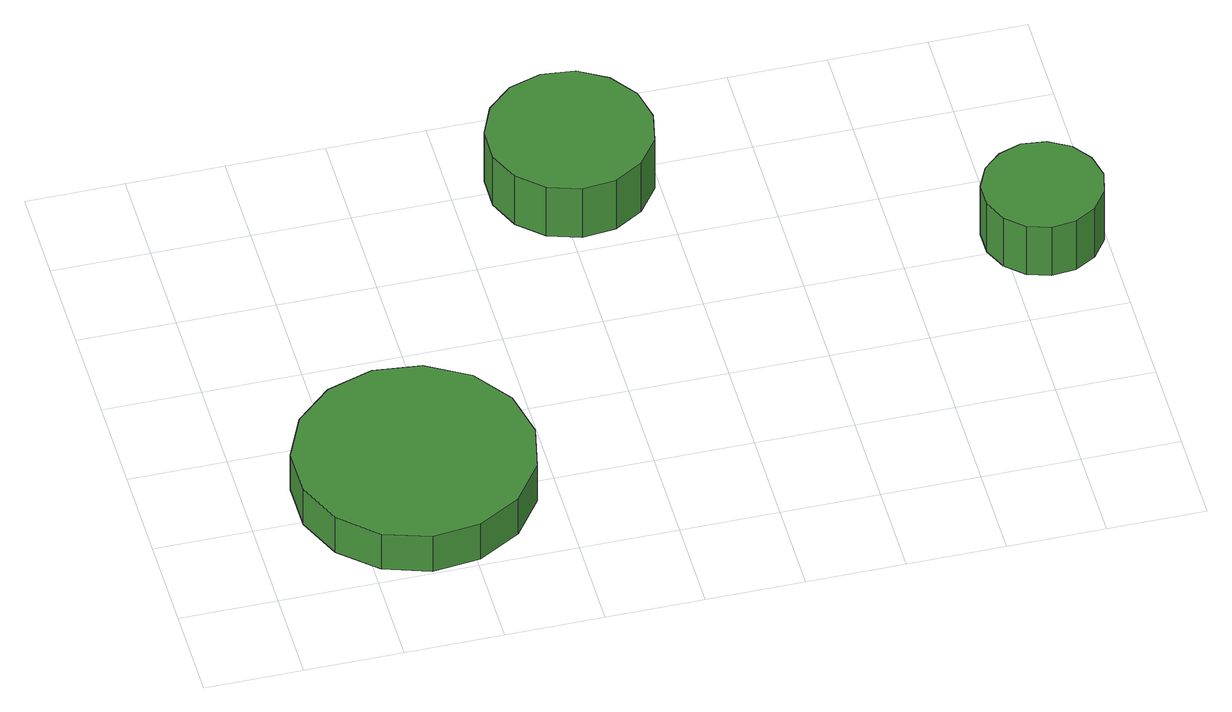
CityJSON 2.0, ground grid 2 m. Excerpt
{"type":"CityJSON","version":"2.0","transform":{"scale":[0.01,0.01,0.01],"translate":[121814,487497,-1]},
"CityObjects":{
"tree1":{"type":"SolitaryVegetationObject","attributes":{"function":"something"},"geometry":[{"type":"MultiSurface","lod":"1","boundaries":[[[0,1,2,3,4,5,6,7,8,9,10,11,12,13,14]],[[15,16,17,18,19,20,21,22,23,24,25,26,27,28,29]],[[0,29,28,1]],[[1,28,27,2]],[[2,27,26,3]],[[3,26,25,4]],[[4,25,24,5]],[[5,24,23,6]],[[6,23,22,7]],[[7,22,21,8]],[[8,21,20,9]],[[9,20,19,10]],[[10,19,18,11]],[[11,18,17,12]],[[12,17,16,13]],[[13,16,15,14]],[[14,15,29,0]]]}]},
"tree2":{"type":"SolitaryVegetationObject","attributes":{"function":"something"},"geometry":[{"type":"MultiSurface","lod":"1","boundaries":[[[30,31,32,33,34,35,36,37,38,39,40,41,42,43,44]],[[45,46,47,48,49,50,51,52,53,54,55,56,57,58,59]],[[30,59,58,31]],[[31,58,57,32]],[[32,57,56,33]],[[33,56,55,34]],[[34,55,54,35]],[[35,54,53,36]],[[36,53,52,37]],[[37,52,51,38]],[[38,51,50,39]],[[39,50,49,40]],[[40,49,48,41]],[[41,48,47,42]],[[42,47,46,43]],[[43,46,45,44]],[[44,45,59,30]]]}]},
"tree3":{"type":"SolitaryVegetationObject","attributes":{"function":"something"},"geometry":[{"type":"MultiSurface","lod":"1","boundaries":[[[60,61,62,63,64,65,66,67,68,69,70,71,72,73,74]],[[75,76,77,78,79,80,81,82,83,84,85,86,87,88,89]],[[60,89,88,61]],[[61,88,87,62]],[[62,87,86,63]],[[63,86,85,64]],[[64,85,84,65]],[[65,84,83,66]],[[66,83,82,67]],[[67,82,81,68]],[[68,81,80,69]],[[69,80,79,70]],[[70,79,78,71]],[[71,78,77,72]],[[72,77,76,73]],[[73,76,75,74]],[[74,75,89,60]]]}]}
},
"vertices":[
[574,245,165],[553,343,165],[495,423,165],[408,473,165],[309,484,165],[214,453,165],[140,386,165],[99,295,165],[99,195,165],[140,104,165],[214,37,165],[309,6,165],[408,17,165],[495,67,165],[553,147,165],[553,147,72],[495,67,72],[408,17,72],[309,6,72],[214,37,72],[140,104,72],[99,195,72],[99,295,72],[140,386,72],[214,453,72],[309,484,72],[408,473,72],[495,423,72],[553,343,72],[574,245,72],
[995,976,227],[981,1043,227],[940,1099,227],[881,1134,227],[812,1141,227],[746,1120,227],[695,1074,227],[667,1010,227],[667,941,227],[695,878,227],[746,832,227],[812,811,227],[881,818,227],[940,853,227],[981,908,227],[981,908,98],[940,853,98],[881,818,98],[812,811,98],[746,832,98],[695,878,98],[667,941,98],[667,1010,98],[695,1074,98],[746,1120,98],[812,1141,98],[881,1134,98],[940,1099,98],[981,1043,98],[995,976,98],
[1792,581,250],[1781,630,250],[1752,670,250],[1708,695,250],[1658,701,250],[1611,685,250],[1574,652,250],[1553,606,250],[1553,556,250],[1574,510,250],[1611,476,250],[1658,461,250],[1708,466,250],[1752,491,250],[1781,532,250],[1781,532,121],[1752,491,121],[1708,466,121],[1658,461,121],[1611,476,121],[1574,510,121],[1553,556,121],[1553,606,121],[1574,652,121],[1611,685,121],[1658,701,121],[1708,695,121],[1752,670,121],[1781,630,121],[1792,581,121]
]}
